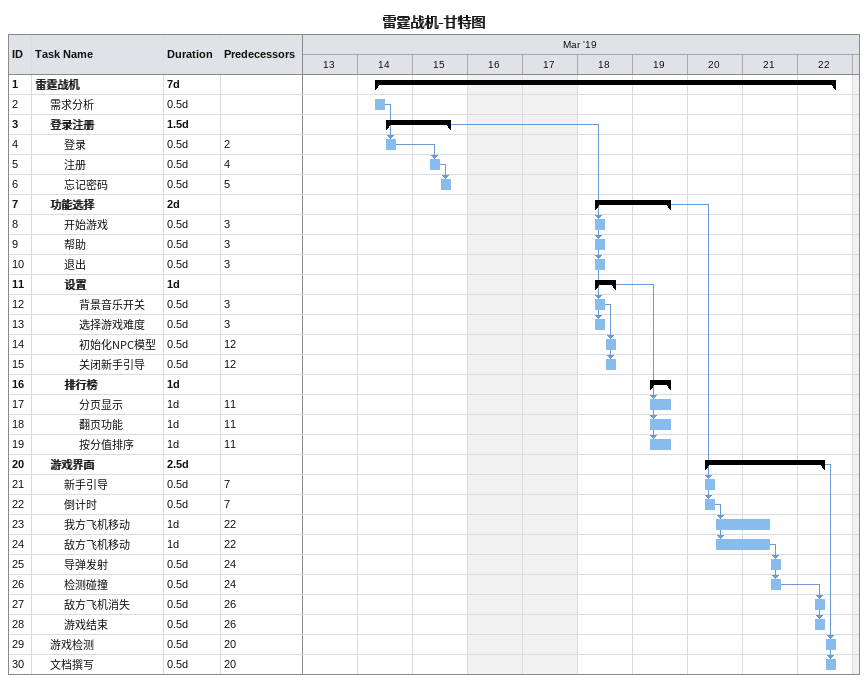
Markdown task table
雷霆战机-甘特图

| ID | Level | Task | Duration | Start | Finish | Predecessors |
|---|---|---|---|---|---|---|
| 1 | 1 | **雷霆战机** | 7d | 2019-03-14 | 2019-03-22 |  |
| 2 | 2 | 需求分析 | 0.5d | 2019-03-14 | 2019-03-14 |  |
| 3 | 2 | **登录注册** | 1.5d | 2019-03-14 | 2019-03-15 |  |
| 4 | 3 | 登录 | 0.5d | 2019-03-14 | 2019-03-14 | 2 |
| 5 | 3 | 注册 | 0.5d | 2019-03-15 | 2019-03-15 | 4 |
| 6 | 3 | 忘记密码 | 0.5d | 2019-03-15 | 2019-03-15 | 5 |
| 7 | 2 | **功能选择** | 2d | 2019-03-18 | 2019-03-19 |  |
| 8 | 3 | 开始游戏 | 0.5d | 2019-03-18 | 2019-03-18 | 3 |
| 9 | 3 | 帮助 | 0.5d | 2019-03-18 | 2019-03-18 | 3 |
| 10 | 3 | 退出 | 0.5d | 2019-03-18 | 2019-03-18 | 3 |
| 11 | 3 | **设置** | 1d | 2019-03-18 | 2019-03-18 |  |
| 12 | 4 | 背景音乐开关 | 0.5d | 2019-03-18 | 2019-03-18 | 3 |
| 13 | 4 | 选择游戏难度 | 0.5d | 2019-03-18 | 2019-03-18 | 3 |
| 14 | 4 | 初始化NPC模型 | 0.5d | 2019-03-18 | 2019-03-18 | 12 |
| 15 | 4 | 关闭新手引导 | 0.5d | 2019-03-18 | 2019-03-18 | 12 |
| 16 | 3 | **排行榜** | 1d | 2019-03-19 | 2019-03-19 |  |
| 17 | 4 | 分页显示 | 1d | 2019-03-19 | 2019-03-19 | 11 |
| 18 | 4 | 翻页功能 | 1d | 2019-03-19 | 2019-03-19 | 11 |
| 19 | 4 | 按分值排序 | 1d | 2019-03-19 | 2019-03-19 | 11 |
| 20 | 2 | **游戏界面** | 2.5d | 2019-03-20 | 2019-03-22 |  |
| 21 | 3 | 新手引导 | 0.5d | 2019-03-20 | 2019-03-20 | 7 |
| 22 | 3 | 倒计时 | 0.5d | 2019-03-20 | 2019-03-20 | 7 |
| 23 | 3 | 我方飞机移动 | 1d | 2019-03-20 | 2019-03-21 | 22 |
| 24 | 3 | 敌方飞机移动 | 1d | 2019-03-20 | 2019-03-21 | 22 |
| 25 | 3 | 导弹发射 | 0.5d | 2019-03-21 | 2019-03-21 | 24 |
| 26 | 3 | 检测碰撞 | 0.5d | 2019-03-21 | 2019-03-21 | 24 |
| 27 | 3 | 敌方飞机消失 | 0.5d | 2019-03-22 | 2019-03-22 | 26 |
| 28 | 3 | 游戏结束 | 0.5d | 2019-03-22 | 2019-03-22 | 26 |
| 29 | 2 | 游戏检测 | 0.5d | 2019-03-22 | 2019-03-22 | 20 |
| 30 | 2 | 文档撰写 | 0.5d | 2019-03-22 | 2019-03-22 | 20 |
